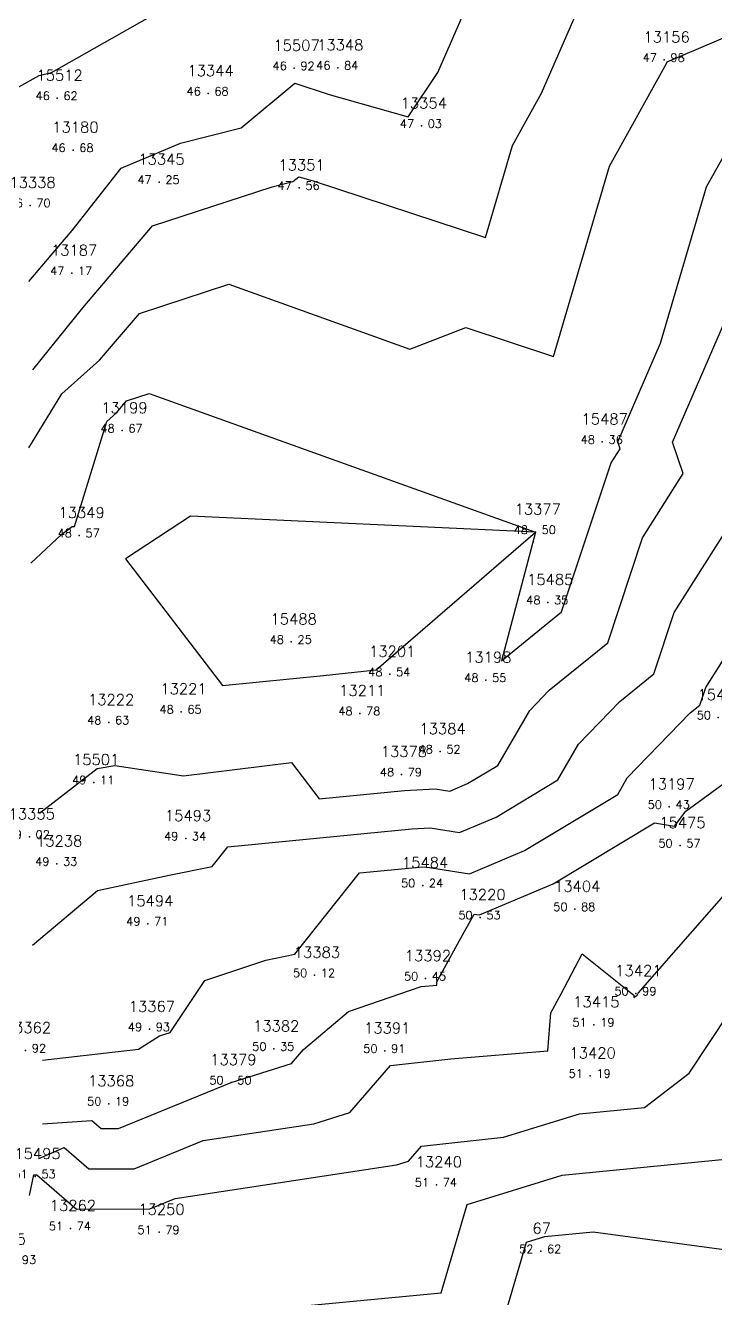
# Model space of a CAD drawing. Header units: millimetres. Extents: x 1412565 to 1412813, y 4931476 to 4931699.
# Drawn here: x 1412748.64 to 1412765.23, y 4931598.96 to 4931629.59 of the extents above; entities that cross this region are included whole.
import ezdxf
from ezdxf.enums import TextEntityAlignment as Align

# ---------------------------------------------------------------- set-up
doc = ezdxf.new("R2010")
doc.units = ezdxf.units.MM
for name, color, linetype in [('CIVIL', 50, 'Continuous'), ('CIVIL-DRAW', 80, 'Continuous'), ('CIVIL-NONAME', 130, 'Continuous'), ('CIVIL-TEXT', 240, 'Continuous'), ('CIVIL-Z', 50, 'Continuous'), ('Tcontours0', 7, 'Continuous'), ('Tcontours1', 7, 'Continuous'), ('Tcontours2', 7, 'Continuous')]:
    doc.layers.add(name, color=color, linetype=linetype)
doc.styles.add('CIVILCADMAIN', font='TXT.SHX')
doc.styles.get("Standard").update_dxf_attribs({"font": 'arial.ttf'})

# ---------------------------------------------------------------- blocks, each defined once
blk = doc.blocks.new('CIVIL-ZZ')
at = {"layer": 'CIVIL-DRAW'}
blk.add_point((0, 0), dxfattribs=at)
at = {"layer": 'CIVIL-NONAME'}
blk.add_attdef('NAME', text='', height=1.8, dxfattribs=at).set_placement((0, 2.1), align=Align.CENTER)
at = {"layer": 'CIVIL-TEXT', "flags": 8}
blk.add_attdef('TEXT', text='', height=2, dxfattribs=at).set_placement((0.2, -3.3), align=Align.CENTER)
at = {"layer": 'CIVIL-Z'}
blk.add_attdef('Z1', text='', height=1.6, dxfattribs=at).set_placement((-0.75, -0.225), align=Align.RIGHT)
blk.add_attdef('Z2', (0.75, -0.225), '', height=1.6, dxfattribs=at)

msp = doc.modelspace()

# ---------------------------------------------------------------- linework, layer by layer
at = {"layer": 'Tcontours0', "elevation": 50}
msp.add_lwpolyline([(1412749.043, 4931604.699), (1412751.356, 4931604.958), (1412751.861, 4931605.283), (1412752.118, 4931605.362), (1412752.953, 4931606.616), (1412754.416, 4931607.103), (1412755.113, 4931607.246), (1412756.67, 4931609.201), (1412758.106, 4931609.342), (1412758.249, 4931609.349), (1412759.317, 4931609.182), (1412760.642, 4931609.743), (1412762.88, 4931611.089), (1412763.111, 4931611.488), (1412764.622, 4931613.049), (1412764.857, 4931613.239), (1412764.997, 4931613.661), (1412767.502, 4931617.616)], dxfattribs=at)
at = {"layer": 'Tcontours1'}
for points, elevation in [([(1412748.715, 4931623.426), (1412749.388, 4931624.22), (1412749.76, 4931624.657), (1412750.942, 4931626.158), (1412752.368, 4931626.754), (1412753.826, 4931627.125), (1412755.115, 4931628.2), (1412755.943, 4931627.928), (1412757.843, 4931627.391), (1412758.556, 4931628.456), (1412760.413, 4931632.725)], 47), ([(1412748.72, 4931619.43), (1412749.514, 4931620.722), (1412750.42, 4931621.533), (1412751.38, 4931622.662), (1412753.531, 4931623.365), (1412757.879, 4931621.804), (1412759.229, 4931622.32), (1412761.333, 4931621.627), (1412762.687, 4931626.206), (1412764.055, 4931628.671), (1412764.069, 4931628.71), (1412766.818, 4931629.883)], 48), ([(1412748.976, 4931610.635), (1412750.363, 4931611.71), (1412750.782, 4931611.787), (1412752.436, 4931611.533), (1412755.034, 4931611.857), (1412755.698, 4931610.982), (1412757.754, 4931611.183), (1412758.493, 4931611.221), (1412758.839, 4931611.167), (1412759.269, 4931611.349), (1412759.995, 4931611.786), (1412760.766, 4931613.11), (1412761.235, 4931613.595), (1412762.641, 4931614.737), (1412763.48, 4931617.264), (1412764.458, 4931618.808), (1412764.199, 4931619.567), (1412766.343, 4931624.521)], 49), ([(1412748.956, 4931602.335), (1412749.57, 4931602.592), (1412750.159, 4931602.082), (1412751.253, 4931602.086), (1412752.909, 4931602.765), (1412755.572, 4931603.168), (1412756.438, 4931603.441), (1412757.414, 4931604.571), (1412758.868, 4931604.727), (1412761.203, 4931604.921), (1412761.27, 4931605.835), (1412761.521, 4931606.293), (1412762.028, 4931607.254), (1412763.27, 4931606.263), (1412763.265, 4931606.201), (1412763.345, 4931606.262), (1412763.374, 4931606.305), (1412765.598, 4931608.849)], 51), ([(1412754.074, 4931598.664), (1412758.637, 4931599.1), (1412759.262, 4931601.227), (1412761.546, 4931601.93), (1412765.632, 4931602.329)], 52)]:
    msp.add_lwpolyline(points, dxfattribs=dict(at, elevation=elevation))
at = {"layer": 'Tcontours2'}
for points, elevation in [([(1412748.767, 4931616.651), (1412749.515, 4931617.351), (1412749.761, 4931617.537), (1412749.817, 4931617.538), (1412750.593, 4931620.064), (1412750.823, 4931620.27), (1412751.067, 4931620.556), (1412751.612, 4931620.734), (1412760.9, 4931617.4), (1412760.082, 4931614.307), (1412761.532, 4931615.485), (1412762.722, 4931619.066), (1412762.936, 4931619.403), (1412762.88, 4931619.569), (1412763.906, 4931621.942), (1412765.02, 4931625.709), (1412765.425, 4931626.438), (1412765.8, 4931627.448), (1412766.367, 4931627.69), (1412768.562, 4931629.504), (1412769.209, 4931630.954)], 48.5), ([(1412748.815, 4931621.305), (1412750.016, 4931622.796), (1412751.693, 4931624.767), (1412754.568, 4931625.707), (1412755.071, 4931625.835), (1412755.209, 4931625.95), (1412755.298, 4931625.921), (1412755.553, 4931625.849), (1412759.697, 4931624.484), (1412760.353, 4931626.703), (1412761.049, 4931627.957), (1412762.243, 4931630.702)], 47.5), ([(1412748.48, 4931628.113), (1412748.965, 4931628.382), (1412749.264, 4931628.453), (1412752, 4931630)], 46.5), ([(1412748.809, 4931607.467), (1412750.37, 4931608.776), (1412752.096, 4931609.144), (1412753.126, 4931609.355), (1412753.503, 4931609.829), (1412757.93, 4931610.263), (1412758.371, 4931610.285), (1412759.078, 4931610.175), (1412759.955, 4931610.546), (1412761.437, 4931611.438), (1412761.938, 4931612.299), (1412762.928, 4931613.322), (1412763.749, 4931613.988), (1412764.239, 4931615.462), (1412765.98, 4931618.212)], 49.5), ([(1412751.046, 4931616.76), (1412753.374, 4931613.71), (1412755.808, 4931613.949), (1412757.073, 4931614.088), (1412760.9, 4931617.4), (1412752.607, 4931617.784), (1412751.046, 4931616.76)], 48.5), ([(1412749.048, 4931603.168), (1412750.231, 4931603.245), (1412750.456, 4931603.05), (1412750.874, 4931603.051), (1412753.58, 4931604.16), (1412755.032, 4931604.617), (1412755.325, 4931604.957), (1412756.403, 4931605.865), (1412758.153, 4931606.471), (1412758.528, 4931606.502), (1412758.534, 4931606.585), (1412759.079, 4931607.579), (1412759.427, 4931608.21), (1412759.556, 4931608.19), (1412761.328, 4931608.94), (1412763.767, 4931610.407), (1412764.25, 4931610.325), (1412764.515, 4931610.687), (1412766.065, 4931611.819)], 50.5), ([(1412748.733, 4931601.444), (1412748.838, 4931601.935), (1412748.91, 4931601.939), (1412749.862, 4931601.115), (1412751.631, 4931601.12), (1412752.239, 4931601.369), (1412757.564, 4931602.176), (1412757.845, 4931602.265), (1412758.161, 4931602.631), (1412760.135, 4931602.843), (1412761.962, 4931603.405), (1412763.526, 4931603.558), (1412764.599, 4931604.381), (1412766.053, 4931606.575)], 51.5), ([(1412759.484, 4931596.218), (1412760.688, 4931600.318), (1412761.13, 4931600.454), (1412762.291, 4931600.568), (1412766.091, 4931600.057)], 52.5)]:
    msp.add_lwpolyline(points, dxfattribs=dict(at, elevation=elevation))

# ---------------------------------------------------------------- block references
at = {"layer": 'CIVIL'}
ref = msp.add_blockref('CIVIL-ZZ', (1412755.1, 4931628.56, 46.92), dxfattribs=dict(at, xscale=0.2, yscale=0.2))
ref.add_attrib('Z2', '92', (1412755.25, 4931628.515), dxfattribs={"layer": 'CIVIL-Z', "height": 0.2, "style": 'CIVILCADMAIN'})
ref.add_attrib('Z1', '46', (1412754.58, 4931628.515), dxfattribs={"layer": 'CIVIL-Z', "height": 0.2, "style": 'CIVILCADMAIN'})
ref.add_attrib('NAME', '15507', (1412754.6, 4931628.98), dxfattribs={"layer": 'CIVIL-NONAME', "height": 0.26, "style": 'CIVILCADMAIN'})
ref = msp.add_blockref('CIVIL-ZZ', (1412756.15, 4931628.57, 46.84), dxfattribs=dict(at, xscale=0.2, yscale=0.2))
ref.add_attrib('Z2', '84', (1412756.3, 4931628.525), dxfattribs={"layer": 'CIVIL-Z', "height": 0.2, "style": 'CIVILCADMAIN'})
ref.add_attrib('Z1', '46', (1412755.63, 4931628.525), dxfattribs={"layer": 'CIVIL-Z', "height": 0.2, "style": 'CIVILCADMAIN'})
ref.add_attrib('NAME', '13348', (1412755.65, 4931628.99), dxfattribs={"layer": 'CIVIL-NONAME', "height": 0.26, "style": 'CIVILCADMAIN'})
ref = msp.add_blockref('CIVIL-ZZ', (1412764, 4931628.76, 47.98), dxfattribs=dict(at, xscale=0.2, yscale=0.2))
ref.add_attrib('Z2', '98', (1412764.15, 4931628.715), dxfattribs={"layer": 'CIVIL-Z', "height": 0.2, "style": 'CIVILCADMAIN'})
ref.add_attrib('Z1', '47', (1412763.48, 4931628.715), dxfattribs={"layer": 'CIVIL-Z', "height": 0.2, "style": 'CIVILCADMAIN'})
ref.add_attrib('NAME', '13156', (1412763.5, 4931629.18), dxfattribs={"layer": 'CIVIL-NONAME', "height": 0.26, "style": 'CIVILCADMAIN'})
ref = msp.add_blockref('CIVIL-ZZ', (1412753.03, 4931627.95, 46.68), dxfattribs=dict(at, xscale=0.2, yscale=0.2))
ref.add_attrib('Z2', '68', (1412753.18, 4931627.905), dxfattribs={"layer": 'CIVIL-Z', "height": 0.2, "style": 'CIVILCADMAIN'})
ref.add_attrib('Z1', '46', (1412752.51, 4931627.905), dxfattribs={"layer": 'CIVIL-Z', "height": 0.2, "style": 'CIVILCADMAIN'})
ref.add_attrib('NAME', '13344', (1412752.53, 4931628.37), dxfattribs={"layer": 'CIVIL-NONAME', "height": 0.26, "style": 'CIVILCADMAIN'})
ref = msp.add_blockref('CIVIL-ZZ', (1412749.4, 4931627.84, 46.62), dxfattribs=dict(at, xscale=0.2, yscale=0.2))
ref.add_attrib('Z2', '62', (1412749.55, 4931627.795), dxfattribs={"layer": 'CIVIL-Z', "height": 0.2, "style": 'CIVILCADMAIN'})
ref.add_attrib('Z1', '46', (1412748.88, 4931627.795), dxfattribs={"layer": 'CIVIL-Z', "height": 0.2, "style": 'CIVILCADMAIN'})
ref.add_attrib('NAME', '15512', (1412748.9, 4931628.26), dxfattribs={"layer": 'CIVIL-NONAME', "height": 0.26, "style": 'CIVILCADMAIN'})
ref = msp.add_blockref('CIVIL-ZZ', (1412758.16, 4931627.17, 47.03), dxfattribs=dict(at, xscale=0.2, yscale=0.2))
ref.add_attrib('Z2', '03', (1412758.31, 4931627.125), dxfattribs={"layer": 'CIVIL-Z', "height": 0.2, "style": 'CIVILCADMAIN'})
ref.add_attrib('Z1', '47', (1412757.64, 4931627.125), dxfattribs={"layer": 'CIVIL-Z', "height": 0.2, "style": 'CIVILCADMAIN'})
ref.add_attrib('NAME', '13354', (1412757.66, 4931627.59), dxfattribs={"layer": 'CIVIL-NONAME', "height": 0.26, "style": 'CIVILCADMAIN'})
ref = msp.add_blockref('CIVIL-ZZ', (1412749.78, 4931626.59, 46.68), dxfattribs=dict(at, xscale=0.2, yscale=0.2))
ref.add_attrib('Z2', '68', (1412749.93, 4931626.545), dxfattribs={"layer": 'CIVIL-Z', "height": 0.2, "style": 'CIVILCADMAIN'})
ref.add_attrib('Z1', '46', (1412749.26, 4931626.545), dxfattribs={"layer": 'CIVIL-Z', "height": 0.2, "style": 'CIVILCADMAIN'})
ref.add_attrib('NAME', '13180', (1412749.28, 4931627.01), dxfattribs={"layer": 'CIVIL-NONAME', "height": 0.26, "style": 'CIVILCADMAIN'})
ref = msp.add_blockref('CIVIL-ZZ', (1412751.85, 4931625.82, 47.25), dxfattribs=dict(at, xscale=0.2, yscale=0.2))
ref.add_attrib('Z2', '25', (1412752, 4931625.775), dxfattribs={"layer": 'CIVIL-Z', "height": 0.2, "style": 'CIVILCADMAIN'})
ref.add_attrib('Z1', '47', (1412751.33, 4931625.775), dxfattribs={"layer": 'CIVIL-Z', "height": 0.2, "style": 'CIVILCADMAIN'})
ref.add_attrib('NAME', '13345', (1412751.35, 4931626.24), dxfattribs={"layer": 'CIVIL-NONAME', "height": 0.26, "style": 'CIVILCADMAIN'})
ref = msp.add_blockref('CIVIL-ZZ', (1412755.22, 4931625.68, 47.56), dxfattribs=dict(at, xscale=0.2, yscale=0.2))
ref.add_attrib('Z2', '56', (1412755.37, 4931625.635), dxfattribs={"layer": 'CIVIL-Z', "height": 0.2, "style": 'CIVILCADMAIN'})
ref.add_attrib('Z1', '47', (1412754.7, 4931625.635), dxfattribs={"layer": 'CIVIL-Z', "height": 0.2, "style": 'CIVILCADMAIN'})
ref.add_attrib('NAME', '13351', (1412754.72, 4931626.1), dxfattribs={"layer": 'CIVIL-NONAME', "height": 0.26, "style": 'CIVILCADMAIN'})
ref = msp.add_blockref('CIVIL-ZZ', (1412748.75, 4931625.26, 46.7), dxfattribs=dict(at, xscale=0.2, yscale=0.2))
ref.add_attrib('Z2', '70', (1412748.9, 4931625.215), dxfattribs={"layer": 'CIVIL-Z', "height": 0.2, "style": 'CIVILCADMAIN'})
ref.add_attrib('Z1', '46', (1412748.23, 4931625.215), dxfattribs={"layer": 'CIVIL-Z', "height": 0.2, "style": 'CIVILCADMAIN'})
ref.add_attrib('NAME', '13338', (1412748.25, 4931625.68), dxfattribs={"layer": 'CIVIL-NONAME', "height": 0.26, "style": 'CIVILCADMAIN'})
ref = msp.add_blockref('CIVIL-ZZ', (1412749.75, 4931623.63, 47.17), dxfattribs=dict(at, xscale=0.2, yscale=0.2))
ref.add_attrib('Z2', '17', (1412749.9, 4931623.585), dxfattribs={"layer": 'CIVIL-Z', "height": 0.2, "style": 'CIVILCADMAIN'})
ref.add_attrib('Z1', '47', (1412749.23, 4931623.585), dxfattribs={"layer": 'CIVIL-Z', "height": 0.2, "style": 'CIVILCADMAIN'})
ref.add_attrib('NAME', '13187', (1412749.25, 4931624.05), dxfattribs={"layer": 'CIVIL-NONAME', "height": 0.26, "style": 'CIVILCADMAIN'})
ref = msp.add_blockref('CIVIL-ZZ', (1412750.96, 4931619.84, 48.67), dxfattribs=dict(at, xscale=0.2, yscale=0.2))
ref.add_attrib('Z2', '67', (1412751.11, 4931619.795), dxfattribs={"layer": 'CIVIL-Z', "height": 0.2, "style": 'CIVILCADMAIN'})
ref.add_attrib('Z1', '48', (1412750.44, 4931619.795), dxfattribs={"layer": 'CIVIL-Z', "height": 0.2, "style": 'CIVILCADMAIN'})
ref.add_attrib('NAME', '13199', (1412750.46, 4931620.26), dxfattribs={"layer": 'CIVIL-NONAME', "height": 0.26, "style": 'CIVILCADMAIN'})
ref = msp.add_blockref('CIVIL-ZZ', (1412762.51, 4931619.57, 48.36), dxfattribs=dict(at, xscale=0.2, yscale=0.2))
ref.add_attrib('Z2', '36', (1412762.66, 4931619.525), dxfattribs={"layer": 'CIVIL-Z', "height": 0.2, "style": 'CIVILCADMAIN'})
ref.add_attrib('Z1', '48', (1412761.99, 4931619.525), dxfattribs={"layer": 'CIVIL-Z', "height": 0.2, "style": 'CIVILCADMAIN'})
ref.add_attrib('NAME', '15487', (1412762.01, 4931619.99), dxfattribs={"layer": 'CIVIL-NONAME', "height": 0.26, "style": 'CIVILCADMAIN'})
ref = msp.add_blockref('CIVIL-ZZ', (1412749.93, 4931617.32, 48.57), dxfattribs=dict(at, xscale=0.2, yscale=0.2))
ref.add_attrib('Z2', '57', (1412750.08, 4931617.275), dxfattribs={"layer": 'CIVIL-Z', "height": 0.2, "style": 'CIVILCADMAIN'})
ref.add_attrib('Z1', '48', (1412749.41, 4931617.275), dxfattribs={"layer": 'CIVIL-Z', "height": 0.2, "style": 'CIVILCADMAIN'})
ref.add_attrib('NAME', '13349', (1412749.43, 4931617.74), dxfattribs={"layer": 'CIVIL-NONAME', "height": 0.26, "style": 'CIVILCADMAIN'})
ref = msp.add_blockref('CIVIL-ZZ', (1412760.9, 4931617.4, 48.5), dxfattribs=dict(at, xscale=0.2, yscale=0.2))
ref.add_attrib('Z2', '50', (1412761.05, 4931617.355), dxfattribs={"layer": 'CIVIL-Z', "height": 0.2, "style": 'CIVILCADMAIN'})
ref.add_attrib('Z1', '48', (1412760.38, 4931617.355), dxfattribs={"layer": 'CIVIL-Z', "height": 0.2, "style": 'CIVILCADMAIN'})
ref.add_attrib('NAME', '13377', (1412760.4, 4931617.82), dxfattribs={"layer": 'CIVIL-NONAME', "height": 0.26, "style": 'CIVILCADMAIN'})
ref = msp.add_blockref('CIVIL-ZZ', (1412761.2, 4931615.71, 48.35), dxfattribs=dict(at, xscale=0.2, yscale=0.2))
ref.add_attrib('Z2', '35', (1412761.35, 4931615.665), dxfattribs={"layer": 'CIVIL-Z', "height": 0.2, "style": 'CIVILCADMAIN'})
ref.add_attrib('Z1', '48', (1412760.68, 4931615.665), dxfattribs={"layer": 'CIVIL-Z', "height": 0.2, "style": 'CIVILCADMAIN'})
ref.add_attrib('NAME', '15485', (1412760.7, 4931616.13), dxfattribs={"layer": 'CIVIL-NONAME', "height": 0.26, "style": 'CIVILCADMAIN'})
ref = msp.add_blockref('CIVIL-ZZ', (1412755.03, 4931614.76, 48.25), dxfattribs=dict(at, xscale=0.2, yscale=0.2))
ref.add_attrib('Z2', '25', (1412755.18, 4931614.715), dxfattribs={"layer": 'CIVIL-Z', "height": 0.2, "style": 'CIVILCADMAIN'})
ref.add_attrib('Z1', '48', (1412754.51, 4931614.715), dxfattribs={"layer": 'CIVIL-Z', "height": 0.2, "style": 'CIVILCADMAIN'})
ref.add_attrib('NAME', '15488', (1412754.53, 4931615.18), dxfattribs={"layer": 'CIVIL-NONAME', "height": 0.26, "style": 'CIVILCADMAIN'})
ref = msp.add_blockref('CIVIL-ZZ', (1412757.4, 4931613.98, 48.54), dxfattribs=dict(at, xscale=0.2, yscale=0.2))
ref.add_attrib('Z2', '54', (1412757.55, 4931613.935), dxfattribs={"layer": 'CIVIL-Z', "height": 0.2, "style": 'CIVILCADMAIN'})
ref.add_attrib('Z1', '48', (1412756.88, 4931613.935), dxfattribs={"layer": 'CIVIL-Z', "height": 0.2, "style": 'CIVILCADMAIN'})
ref.add_attrib('NAME', '13201', (1412756.9, 4931614.4), dxfattribs={"layer": 'CIVIL-NONAME', "height": 0.26, "style": 'CIVILCADMAIN'})
ref = msp.add_blockref('CIVIL-ZZ', (1412759.71, 4931613.84, 48.55), dxfattribs=dict(at, xscale=0.2, yscale=0.2))
ref.add_attrib('Z2', '55', (1412759.86, 4931613.795), dxfattribs={"layer": 'CIVIL-Z', "height": 0.2, "style": 'CIVILCADMAIN'})
ref.add_attrib('Z1', '48', (1412759.19, 4931613.795), dxfattribs={"layer": 'CIVIL-Z', "height": 0.2, "style": 'CIVILCADMAIN'})
ref.add_attrib('NAME', '13198', (1412759.21, 4931614.26), dxfattribs={"layer": 'CIVIL-NONAME', "height": 0.26, "style": 'CIVILCADMAIN'})
ref = msp.add_blockref('CIVIL-ZZ', (1412752.38, 4931613.08, 48.65), dxfattribs=dict(at, xscale=0.2, yscale=0.2))
ref.add_attrib('Z2', '65', (1412752.53, 4931613.035), dxfattribs={"layer": 'CIVIL-Z', "height": 0.2, "style": 'CIVILCADMAIN'})
ref.add_attrib('Z1', '48', (1412751.86, 4931613.035), dxfattribs={"layer": 'CIVIL-Z', "height": 0.2, "style": 'CIVILCADMAIN'})
ref.add_attrib('NAME', '13221', (1412751.88, 4931613.5), dxfattribs={"layer": 'CIVIL-NONAME', "height": 0.26, "style": 'CIVILCADMAIN'})
ref = msp.add_blockref('CIVIL-ZZ', (1412756.68, 4931613.04, 48.78), dxfattribs=dict(at, xscale=0.2, yscale=0.2))
ref.add_attrib('Z2', '78', (1412756.83, 4931612.995), dxfattribs={"layer": 'CIVIL-Z', "height": 0.2, "style": 'CIVILCADMAIN'})
ref.add_attrib('Z1', '48', (1412756.16, 4931612.995), dxfattribs={"layer": 'CIVIL-Z', "height": 0.2, "style": 'CIVILCADMAIN'})
ref.add_attrib('NAME', '13211', (1412756.18, 4931613.46), dxfattribs={"layer": 'CIVIL-NONAME', "height": 0.26, "style": 'CIVILCADMAIN'})
ref = msp.add_blockref('CIVIL-ZZ', (1412765.3, 4931612.94, 50.2), dxfattribs=dict(at, xscale=0.2, yscale=0.2))
ref.add_attrib('Z2', '20', (1412765.45, 4931612.895), dxfattribs={"layer": 'CIVIL-Z', "height": 0.2, "style": 'CIVILCADMAIN'})
ref.add_attrib('Z1', '50', (1412764.78, 4931612.895), dxfattribs={"layer": 'CIVIL-Z', "height": 0.2, "style": 'CIVILCADMAIN'})
ref.add_attrib('NAME', '15480', (1412764.8, 4931613.36), dxfattribs={"layer": 'CIVIL-NONAME', "height": 0.26, "style": 'CIVILCADMAIN'})
ref = msp.add_blockref('CIVIL-ZZ', (1412750.64, 4931612.82, 48.63), dxfattribs=dict(at, xscale=0.2, yscale=0.2))
ref.add_attrib('Z2', '63', (1412750.79, 4931612.775), dxfattribs={"layer": 'CIVIL-Z', "height": 0.2, "style": 'CIVILCADMAIN'})
ref.add_attrib('Z1', '48', (1412750.12, 4931612.775), dxfattribs={"layer": 'CIVIL-Z', "height": 0.2, "style": 'CIVILCADMAIN'})
ref.add_attrib('NAME', '13222', (1412750.14, 4931613.24), dxfattribs={"layer": 'CIVIL-NONAME', "height": 0.26, "style": 'CIVILCADMAIN'})
ref = msp.add_blockref('CIVIL-ZZ', (1412758.61, 4931612.12, 48.52), dxfattribs=dict(at, xscale=0.2, yscale=0.2))
ref.add_attrib('Z2', '52', (1412758.76, 4931612.075), dxfattribs={"layer": 'CIVIL-Z', "height": 0.2, "style": 'CIVILCADMAIN'})
ref.add_attrib('Z1', '48', (1412758.09, 4931612.075), dxfattribs={"layer": 'CIVIL-Z', "height": 0.2, "style": 'CIVILCADMAIN'})
ref.add_attrib('NAME', '13384', (1412758.11, 4931612.54), dxfattribs={"layer": 'CIVIL-NONAME', "height": 0.26, "style": 'CIVILCADMAIN'})
ref = msp.add_blockref('CIVIL-ZZ', (1412750.28, 4931611.38, 49.11), dxfattribs=dict(at, xscale=0.2, yscale=0.2))
ref.add_attrib('Z2', '11', (1412750.43, 4931611.335), dxfattribs={"layer": 'CIVIL-Z', "height": 0.2, "style": 'CIVILCADMAIN'})
ref.add_attrib('Z1', '49', (1412749.76, 4931611.335), dxfattribs={"layer": 'CIVIL-Z', "height": 0.2, "style": 'CIVILCADMAIN'})
ref.add_attrib('NAME', '15501', (1412749.78, 4931611.8), dxfattribs={"layer": 'CIVIL-NONAME', "height": 0.26, "style": 'CIVILCADMAIN'})
ref = msp.add_blockref('CIVIL-ZZ', (1412757.68, 4931611.57, 48.79), dxfattribs=dict(at, xscale=0.2, yscale=0.2))
ref.add_attrib('Z2', '79', (1412757.83, 4931611.525), dxfattribs={"layer": 'CIVIL-Z', "height": 0.2, "style": 'CIVILCADMAIN'})
ref.add_attrib('Z1', '48', (1412757.16, 4931611.525), dxfattribs={"layer": 'CIVIL-Z', "height": 0.2, "style": 'CIVILCADMAIN'})
ref.add_attrib('NAME', '13378', (1412757.18, 4931611.99), dxfattribs={"layer": 'CIVIL-NONAME', "height": 0.26, "style": 'CIVILCADMAIN'})
ref = msp.add_blockref('CIVIL-ZZ', (1412764.12, 4931610.79, 50.43), dxfattribs=dict(at, xscale=0.2, yscale=0.2))
ref.add_attrib('Z2', '43', (1412764.27, 4931610.745), dxfattribs={"layer": 'CIVIL-Z', "height": 0.2, "style": 'CIVILCADMAIN'})
ref.add_attrib('Z1', '50', (1412763.6, 4931610.745), dxfattribs={"layer": 'CIVIL-Z', "height": 0.2, "style": 'CIVILCADMAIN'})
ref.add_attrib('NAME', '13197', (1412763.62, 4931611.21), dxfattribs={"layer": 'CIVIL-NONAME', "height": 0.26, "style": 'CIVILCADMAIN'})
ref = msp.add_blockref('CIVIL-ZZ', (1412748.73, 4931610.07, 49.02), dxfattribs=dict(at, xscale=0.2, yscale=0.2))
ref.add_attrib('Z2', '02', (1412748.88, 4931610.025), dxfattribs={"layer": 'CIVIL-Z', "height": 0.2, "style": 'CIVILCADMAIN'})
ref.add_attrib('Z1', '49', (1412748.21, 4931610.025), dxfattribs={"layer": 'CIVIL-Z', "height": 0.2, "style": 'CIVILCADMAIN'})
ref.add_attrib('NAME', '13355', (1412748.23, 4931610.49), dxfattribs={"layer": 'CIVIL-NONAME', "height": 0.26, "style": 'CIVILCADMAIN'})
ref = msp.add_blockref('CIVIL-ZZ', (1412752.49, 4931610.03, 49.34), dxfattribs=dict(at, xscale=0.2, yscale=0.2))
ref.add_attrib('Z2', '34', (1412752.64, 4931609.985), dxfattribs={"layer": 'CIVIL-Z', "height": 0.2, "style": 'CIVILCADMAIN'})
ref.add_attrib('Z1', '49', (1412751.97, 4931609.985), dxfattribs={"layer": 'CIVIL-Z', "height": 0.2, "style": 'CIVILCADMAIN'})
ref.add_attrib('NAME', '15493', (1412751.99, 4931610.45), dxfattribs={"layer": 'CIVIL-NONAME', "height": 0.26, "style": 'CIVILCADMAIN'})
ref = msp.add_blockref('CIVIL-ZZ', (1412764.38, 4931609.86, 50.57), dxfattribs=dict(at, xscale=0.2, yscale=0.2))
ref.add_attrib('Z2', '57', (1412764.53, 4931609.815), dxfattribs={"layer": 'CIVIL-Z', "height": 0.2, "style": 'CIVILCADMAIN'})
ref.add_attrib('Z1', '50', (1412763.86, 4931609.815), dxfattribs={"layer": 'CIVIL-Z', "height": 0.2, "style": 'CIVILCADMAIN'})
ref.add_attrib('NAME', '15475', (1412763.88, 4931610.28), dxfattribs={"layer": 'CIVIL-NONAME', "height": 0.26, "style": 'CIVILCADMAIN'})
ref = msp.add_blockref('CIVIL-ZZ', (1412749.39, 4931609.42, 49.33), dxfattribs=dict(at, xscale=0.2, yscale=0.2))
ref.add_attrib('Z2', '33', (1412749.54, 4931609.375), dxfattribs={"layer": 'CIVIL-Z', "height": 0.2, "style": 'CIVILCADMAIN'})
ref.add_attrib('Z1', '49', (1412748.87, 4931609.375), dxfattribs={"layer": 'CIVIL-Z', "height": 0.2, "style": 'CIVILCADMAIN'})
ref.add_attrib('NAME', '13238', (1412748.89, 4931609.84), dxfattribs={"layer": 'CIVIL-NONAME', "height": 0.26, "style": 'CIVILCADMAIN'})
ref = msp.add_blockref('CIVIL-ZZ', (1412758.19, 4931608.9, 50.24), dxfattribs=dict(at, xscale=0.2, yscale=0.2))
ref.add_attrib('Z2', '24', (1412758.34, 4931608.855), dxfattribs={"layer": 'CIVIL-Z', "height": 0.2, "style": 'CIVILCADMAIN'})
ref.add_attrib('Z1', '50', (1412757.67, 4931608.855), dxfattribs={"layer": 'CIVIL-Z', "height": 0.2, "style": 'CIVILCADMAIN'})
ref.add_attrib('NAME', '15484', (1412757.69, 4931609.32), dxfattribs={"layer": 'CIVIL-NONAME', "height": 0.26, "style": 'CIVILCADMAIN'})
ref = msp.add_blockref('CIVIL-ZZ', (1412761.85, 4931608.33, 50.88), dxfattribs=dict(at, xscale=0.2, yscale=0.2))
ref.add_attrib('Z2', '88', (1412762, 4931608.285), dxfattribs={"layer": 'CIVIL-Z', "height": 0.2, "style": 'CIVILCADMAIN'})
ref.add_attrib('Z1', '50', (1412761.33, 4931608.285), dxfattribs={"layer": 'CIVIL-Z', "height": 0.2, "style": 'CIVILCADMAIN'})
ref.add_attrib('NAME', '13404', (1412761.35, 4931608.75), dxfattribs={"layer": 'CIVIL-NONAME', "height": 0.26, "style": 'CIVILCADMAIN'})
ref = msp.add_blockref('CIVIL-ZZ', (1412759.57, 4931608.13, 50.53), dxfattribs=dict(at, xscale=0.2, yscale=0.2))
ref.add_attrib('Z2', '53', (1412759.72, 4931608.085), dxfattribs={"layer": 'CIVIL-Z', "height": 0.2, "style": 'CIVILCADMAIN'})
ref.add_attrib('Z1', '50', (1412759.05, 4931608.085), dxfattribs={"layer": 'CIVIL-Z', "height": 0.2, "style": 'CIVILCADMAIN'})
ref.add_attrib('NAME', '13220', (1412759.07, 4931608.55), dxfattribs={"layer": 'CIVIL-NONAME', "height": 0.26, "style": 'CIVILCADMAIN'})
ref = msp.add_blockref('CIVIL-ZZ', (1412751.58, 4931607.98, 49.71), dxfattribs=dict(at, xscale=0.2, yscale=0.2))
ref.add_attrib('Z2', '71', (1412751.73, 4931607.935), dxfattribs={"layer": 'CIVIL-Z', "height": 0.2, "style": 'CIVILCADMAIN'})
ref.add_attrib('Z1', '49', (1412751.06, 4931607.935), dxfattribs={"layer": 'CIVIL-Z', "height": 0.2, "style": 'CIVILCADMAIN'})
ref.add_attrib('NAME', '15494', (1412751.08, 4931608.4), dxfattribs={"layer": 'CIVIL-NONAME', "height": 0.26, "style": 'CIVILCADMAIN'})
ref = msp.add_blockref('CIVIL-ZZ', (1412755.59, 4931606.74, 50.12), dxfattribs=dict(at, xscale=0.2, yscale=0.2))
ref.add_attrib('Z2', '12', (1412755.74, 4931606.695), dxfattribs={"layer": 'CIVIL-Z', "height": 0.2, "style": 'CIVILCADMAIN'})
ref.add_attrib('Z1', '50', (1412755.07, 4931606.695), dxfattribs={"layer": 'CIVIL-Z', "height": 0.2, "style": 'CIVILCADMAIN'})
ref.add_attrib('NAME', '13383', (1412755.09, 4931607.16), dxfattribs={"layer": 'CIVIL-NONAME', "height": 0.26, "style": 'CIVILCADMAIN'})
ref = msp.add_blockref('CIVIL-ZZ', (1412758.26, 4931606.66, 50.45), dxfattribs=dict(at, xscale=0.2, yscale=0.2))
ref.add_attrib('Z2', '45', (1412758.41, 4931606.615), dxfattribs={"layer": 'CIVIL-Z', "height": 0.2, "style": 'CIVILCADMAIN'})
ref.add_attrib('Z1', '50', (1412757.74, 4931606.615), dxfattribs={"layer": 'CIVIL-Z', "height": 0.2, "style": 'CIVILCADMAIN'})
ref.add_attrib('NAME', '13392', (1412757.76, 4931607.08), dxfattribs={"layer": 'CIVIL-NONAME', "height": 0.26, "style": 'CIVILCADMAIN'})
ref = msp.add_blockref('CIVIL-ZZ', (1412763.32, 4931606.3, 50.99), dxfattribs=dict(at, xscale=0.2, yscale=0.2))
ref.add_attrib('Z2', '99', (1412763.47, 4931606.255), dxfattribs={"layer": 'CIVIL-Z', "height": 0.2, "style": 'CIVILCADMAIN'})
ref.add_attrib('Z1', '50', (1412762.8, 4931606.255), dxfattribs={"layer": 'CIVIL-Z', "height": 0.2, "style": 'CIVILCADMAIN'})
ref.add_attrib('NAME', '13421', (1412762.82, 4931606.72), dxfattribs={"layer": 'CIVIL-NONAME', "height": 0.26, "style": 'CIVILCADMAIN'})
ref = msp.add_blockref('CIVIL-ZZ', (1412762.31, 4931605.55, 51.19), dxfattribs=dict(at, xscale=0.2, yscale=0.2))
ref.add_attrib('Z2', '19', (1412762.46, 4931605.505), dxfattribs={"layer": 'CIVIL-Z', "height": 0.2, "style": 'CIVILCADMAIN'})
ref.add_attrib('Z1', '51', (1412761.79, 4931605.505), dxfattribs={"layer": 'CIVIL-Z', "height": 0.2, "style": 'CIVILCADMAIN'})
ref.add_attrib('NAME', '13415', (1412761.81, 4931605.97), dxfattribs={"layer": 'CIVIL-NONAME', "height": 0.26, "style": 'CIVILCADMAIN'})
ref = msp.add_blockref('CIVIL-ZZ', (1412751.62, 4931605.44, 49.93), dxfattribs=dict(at, xscale=0.2, yscale=0.2))
ref.add_attrib('Z2', '93', (1412751.77, 4931605.395), dxfattribs={"layer": 'CIVIL-Z', "height": 0.2, "style": 'CIVILCADMAIN'})
ref.add_attrib('Z1', '49', (1412751.1, 4931605.395), dxfattribs={"layer": 'CIVIL-Z', "height": 0.2, "style": 'CIVILCADMAIN'})
ref.add_attrib('NAME', '13367', (1412751.12, 4931605.86), dxfattribs={"layer": 'CIVIL-NONAME', "height": 0.26, "style": 'CIVILCADMAIN'})
ref = msp.add_blockref('CIVIL-ZZ', (1412754.61, 4931604.97, 50.35), dxfattribs=dict(at, xscale=0.2, yscale=0.2))
ref.add_attrib('Z2', '35', (1412754.76, 4931604.925), dxfattribs={"layer": 'CIVIL-Z', "height": 0.2, "style": 'CIVILCADMAIN'})
ref.add_attrib('Z1', '50', (1412754.09, 4931604.925), dxfattribs={"layer": 'CIVIL-Z', "height": 0.2, "style": 'CIVILCADMAIN'})
ref.add_attrib('NAME', '13382', (1412754.11, 4931605.39), dxfattribs={"layer": 'CIVIL-NONAME', "height": 0.26, "style": 'CIVILCADMAIN'})
ref = msp.add_blockref('CIVIL-ZZ', (1412748.64, 4931604.93, 49.92), dxfattribs=dict(at, xscale=0.2, yscale=0.2))
ref.add_attrib('Z2', '92', (1412748.79, 4931604.885), dxfattribs={"layer": 'CIVIL-Z', "height": 0.2, "style": 'CIVILCADMAIN'})
ref.add_attrib('Z1', '49', (1412748.12, 4931604.885), dxfattribs={"layer": 'CIVIL-Z', "height": 0.2, "style": 'CIVILCADMAIN'})
ref.add_attrib('NAME', '13362', (1412748.14, 4931605.35), dxfattribs={"layer": 'CIVIL-NONAME', "height": 0.26, "style": 'CIVILCADMAIN'})
ref = msp.add_blockref('CIVIL-ZZ', (1412757.28, 4931604.92, 50.91), dxfattribs=dict(at, xscale=0.2, yscale=0.2))
ref.add_attrib('Z2', '91', (1412757.43, 4931604.875), dxfattribs={"layer": 'CIVIL-Z', "height": 0.2, "style": 'CIVILCADMAIN'})
ref.add_attrib('Z1', '50', (1412756.76, 4931604.875), dxfattribs={"layer": 'CIVIL-Z', "height": 0.2, "style": 'CIVILCADMAIN'})
ref.add_attrib('NAME', '13391', (1412756.78, 4931605.34), dxfattribs={"layer": 'CIVIL-NONAME', "height": 0.26, "style": 'CIVILCADMAIN'})
ref = msp.add_blockref('CIVIL-ZZ', (1412753.58, 4931604.16, 50.5), dxfattribs=dict(at, xscale=0.2, yscale=0.2))
ref.add_attrib('Z2', '50', (1412753.73, 4931604.115), dxfattribs={"layer": 'CIVIL-Z', "height": 0.2, "style": 'CIVILCADMAIN'})
ref.add_attrib('Z1', '50', (1412753.06, 4931604.115), dxfattribs={"layer": 'CIVIL-Z', "height": 0.2, "style": 'CIVILCADMAIN'})
ref.add_attrib('NAME', '13379', (1412753.08, 4931604.58), dxfattribs={"layer": 'CIVIL-NONAME', "height": 0.26, "style": 'CIVILCADMAIN'})
ref = msp.add_blockref('CIVIL-ZZ', (1412762.22, 4931604.32, 51.19), dxfattribs=dict(at, xscale=0.2, yscale=0.2))
ref.add_attrib('Z2', '19', (1412762.37, 4931604.275), dxfattribs={"layer": 'CIVIL-Z', "height": 0.2, "style": 'CIVILCADMAIN'})
ref.add_attrib('Z1', '51', (1412761.7, 4931604.275), dxfattribs={"layer": 'CIVIL-Z', "height": 0.2, "style": 'CIVILCADMAIN'})
ref.add_attrib('NAME', '13420', (1412761.72, 4931604.74), dxfattribs={"layer": 'CIVIL-NONAME', "height": 0.26, "style": 'CIVILCADMAIN'})
ref = msp.add_blockref('CIVIL-ZZ', (1412750.64, 4931603.65, 50.19), dxfattribs=dict(at, xscale=0.2, yscale=0.2))
ref.add_attrib('Z2', '19', (1412750.79, 4931603.605), dxfattribs={"layer": 'CIVIL-Z', "height": 0.2, "style": 'CIVILCADMAIN'})
ref.add_attrib('Z1', '50', (1412750.12, 4931603.605), dxfattribs={"layer": 'CIVIL-Z', "height": 0.2, "style": 'CIVILCADMAIN'})
ref.add_attrib('NAME', '13368', (1412750.14, 4931604.07), dxfattribs={"layer": 'CIVIL-NONAME', "height": 0.26, "style": 'CIVILCADMAIN'})
ref = msp.add_blockref('CIVIL-ZZ', (1412748.87, 4931601.9, 51.53), dxfattribs=dict(at, xscale=0.2, yscale=0.2))
ref.add_attrib('Z2', '53', (1412749.02, 4931601.855), dxfattribs={"layer": 'CIVIL-Z', "height": 0.2, "style": 'CIVILCADMAIN'})
ref.add_attrib('Z1', '51', (1412748.35, 4931601.855), dxfattribs={"layer": 'CIVIL-Z', "height": 0.2, "style": 'CIVILCADMAIN'})
ref.add_attrib('NAME', '15495', (1412748.37, 4931602.32), dxfattribs={"layer": 'CIVIL-NONAME', "height": 0.26, "style": 'CIVILCADMAIN'})
ref = msp.add_blockref('CIVIL-ZZ', (1412758.52, 4931601.7, 51.74), dxfattribs=dict(at, xscale=0.2, yscale=0.2))
ref.add_attrib('Z2', '74', (1412758.67, 4931601.655), dxfattribs={"layer": 'CIVIL-Z', "height": 0.2, "style": 'CIVILCADMAIN'})
ref.add_attrib('Z1', '51', (1412758, 4931601.655), dxfattribs={"layer": 'CIVIL-Z', "height": 0.2, "style": 'CIVILCADMAIN'})
ref.add_attrib('NAME', '13240', (1412758.02, 4931602.12), dxfattribs={"layer": 'CIVIL-NONAME', "height": 0.26, "style": 'CIVILCADMAIN'})
ref = msp.add_blockref('CIVIL-ZZ', (1412749.72, 4931600.65, 51.74), dxfattribs=dict(at, xscale=0.2, yscale=0.2))
ref.add_attrib('Z2', '74', (1412749.87, 4931600.605), dxfattribs={"layer": 'CIVIL-Z', "height": 0.2, "style": 'CIVILCADMAIN'})
ref.add_attrib('Z1', '51', (1412749.2, 4931600.605), dxfattribs={"layer": 'CIVIL-Z', "height": 0.2, "style": 'CIVILCADMAIN'})
ref.add_attrib('NAME', '13262', (1412749.22, 4931601.07), dxfattribs={"layer": 'CIVIL-NONAME', "height": 0.26, "style": 'CIVILCADMAIN'})
ref = msp.add_blockref('CIVIL-ZZ', (1412751.85, 4931600.56, 51.79), dxfattribs=dict(at, xscale=0.2, yscale=0.2))
ref.add_attrib('Z2', '79', (1412752, 4931600.515), dxfattribs={"layer": 'CIVIL-Z', "height": 0.2, "style": 'CIVILCADMAIN'})
ref.add_attrib('Z1', '51', (1412751.33, 4931600.515), dxfattribs={"layer": 'CIVIL-Z', "height": 0.2, "style": 'CIVILCADMAIN'})
ref.add_attrib('NAME', '13250', (1412751.35, 4931600.98), dxfattribs={"layer": 'CIVIL-NONAME', "height": 0.26, "style": 'CIVILCADMAIN'})
ref = msp.add_blockref('CIVIL-ZZ', (1412761.03, 4931600.1, 52.62), dxfattribs=dict(at, xscale=0.2, yscale=0.2))
ref.add_attrib('Z2', '62', (1412761.18, 4931600.055), dxfattribs={"layer": 'CIVIL-Z', "height": 0.2, "style": 'CIVILCADMAIN'})
ref.add_attrib('Z1', '52', (1412760.51, 4931600.055), dxfattribs={"layer": 'CIVIL-Z', "height": 0.2, "style": 'CIVILCADMAIN'})
ref.add_attrib('NAME', '67', (1412760.83, 4931600.52), dxfattribs={"layer": 'CIVIL-NONAME', "height": 0.26, "style": 'CIVILCADMAIN'})
ref = msp.add_blockref('CIVIL-ZZ', (1412748.4, 4931599.84, 51.93), dxfattribs=dict(at, xscale=0.2, yscale=0.2))
ref.add_attrib('Z2', '93', (1412748.55, 4931599.795), dxfattribs={"layer": 'CIVIL-Z', "height": 0.2, "style": 'CIVILCADMAIN'})
ref.add_attrib('Z1', '51', (1412747.88, 4931599.795), dxfattribs={"layer": 'CIVIL-Z', "height": 0.2, "style": 'CIVILCADMAIN'})
ref.add_attrib('NAME', '65', (1412748.2, 4931600.26), dxfattribs={"layer": 'CIVIL-NONAME', "height": 0.26, "style": 'CIVILCADMAIN'})

doc.saveas('drawing.dxf')
